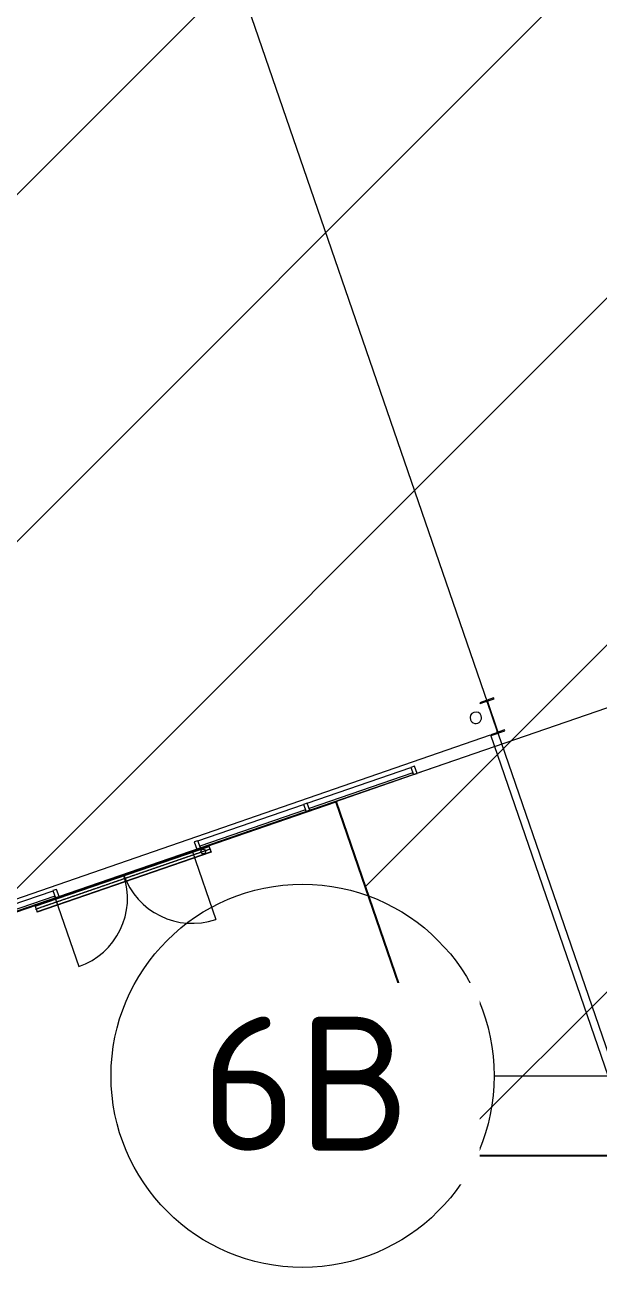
# Model space of a CAD drawing. Header units: millimetres. Extents: x 674 to 609626, y -20132 to 4061356.
# Drawn here: x 119498 to 126983, y 3967044 to 3983554 of the extents above; entities that cross this region are included whole.
import ezdxf

# ---------------------------------------------------------------- set-up
doc = ezdxf.new("R2010")
doc.units = ezdxf.units.MM
doc.linetypes.add('Hidden', pattern=[6, 4, -2])
doc.linetypes.add('Hidden_2_', pattern=[4, 3, -1])
for name, color, linetype, lineweight in [('A-000-M_MASS', 13, 'Continuous', 25), ('A-000-MH_MASS', 13, 'Hidden_2_', 25), ('A-010-M_LINE', 90, 'Continuous', 18), ('A-214-M_CURT_WALL', 52, 'Continuous', 13), ('A-215-M_CURT_PANEL', 51, 'Continuous', 13), ('A-230-M_FLOOR', 192, 'Continuous', 13), ('A-325-M_DOOR', 31, 'Continuous', 13), ('A-325-M_DOOR_PANEL', 31, 'Continuous', 13), ('M-520-M_DRAINAGE_FW', 2, 'Continuous', 13), ('S-280-M_STRUCT_FRAME', 12, 'Continuous', 13), ('Z-030-M_GRID', 191, 'Continuous', 13), ('Z-033_T_GRIDREF', 31, 'Continuous', 13), ('Z-060-M_DETAIL', 92, 'Continuous', 25)]:
    doc.layers.add(name, color=color, linetype=linetype, lineweight=lineweight)
doc.styles.add('ISOCPEUR_2', font='isocpeur.ttf', dxfattribs={"height": 1750})

# ---------------------------------------------------------------- blocks, each defined once
blk = doc.blocks.new('aba - Plumbing Fixtures - Strip Drain - Stormtech - Custom Ass - FLW003 _Doors_-3338945-S0_021 - GROUND LOADING PLAN')
at = {"layer": 'A-000-M_MASS', "lineweight": 5}
blk.add_circle((0, -95), 30, dxfattribs=at)
at = {"layer": 'A-000-MH_MASS', "linetype": 'Hidden', "lineweight": 5}
for p, q in [((0, 10), (0, -2400)), ((0, -2400), (0, -2410))]:
    blk.add_line(p, q, dxfattribs=at)
at = {"layer": 'M-520-M_DRAINAGE_FW', "lineweight": 5}
for p, q in [((-38, -2400), (-38, 0)), ((0, 0), (0, -2400)), ((38, 0), (41, 0)), ((38, 0), (38, -2400)), ((41, 0), (41, -2400)), ((41, -2400), (38, -2400))]:
    blk.add_line(p, q, dxfattribs=at)
blk = doc.blocks.new('Downpipe - L Spreader - Default-3252010-S0_021 - GROUND LOADING PLAN')
at = {"layer": 'M-520-M_DRAINAGE_FW', "lineweight": 5}
for start, end in [(0, 180), (180, 0)]:
    blk.add_arc((-40, 150), 75, start, end, dxfattribs=at)
blk = doc.blocks.new('System Panel - Glazed-3113319-S0_021 - GROUND LOADING PLAN')
at = {"layer": 'A-215-M_CURT_PANEL', "lineweight": 5}
for p, q in [((716, 50), (-716, 50)), ((-716, 50), (-716, 25)), ((-716, 25), (716, 25)), ((716, 25), (716, 50))]:
    blk.add_line(p, q, dxfattribs=at)
blk = doc.blocks.new('Rectangular Mullion - 50x100mm-3113315-S0_021 - GROUND LOADING PLAN')
at = {"layer": 'A-214-M_CURT_WALL', "lineweight": 5}
for p, q in [((-2346001, 3969618), (-2344569, 3969618)), ((-2346001, 3969518), (-2344569, 3969518))]:
    blk.add_line(p, q, dxfattribs=at)
blk = doc.blocks.new('Rectangular Mullion - 50x100mm-1425435-S0_021 - GROUND LOADING PLAN')
at = {"layer": 'A-214-M_CURT_WALL', "lineweight": 5}
for p, q in [((0, 50), (-50, 50)), ((-50, 50), (-50, -50)), ((0, -50), (0, 50)), ((-50, -50), (0, -50))]:
    blk.add_line(p, q, dxfattribs=at)
blk = doc.blocks.new('System Panel - Glazed-3113320-S0_021 - GROUND LOADING PLAN')
at = {"layer": 'A-215-M_CURT_PANEL', "lineweight": 5}
for p, q in [((730, 49.5), (-730, 49.5)), ((-730, 49.5), (-730, 24.5)), ((-730, 24.5), (730, 24.5)), ((730, 24.5), (730, 49.5))]:
    blk.add_line(p, q, dxfattribs=at)
blk = doc.blocks.new('System Panel - Glazed-3113297-S0_021 - GROUND LOADING PLAN')
at = {"layer": 'A-215-M_CURT_PANEL', "lineweight": 5}
for p, q in [((734, 50), (-734, 50)), ((-734, 50), (-734, 25)), ((-734, 25), (734, 25)), ((734, 25), (734, 50))]:
    blk.add_line(p, q, dxfattribs=at)
blk = doc.blocks.new('Rectangular Mullion - 50x100mm-3113316-S0_021 - GROUND LOADING PLAN')
at = {"layer": 'A-214-M_CURT_WALL', "lineweight": 5}
for p, q in [((-2347511, 3969618), (-2346051, 3969618)), ((-2347511, 3969518), (-2346051, 3969518))]:
    blk.add_line(p, q, dxfattribs=at)
blk = doc.blocks.new('Rectangular Mullion - 50x100mm-3113293-S0_021 - GROUND LOADING PLAN')
at = {"layer": 'A-214-M_CURT_WALL', "lineweight": 5}
for p, q in [((-2350979, 3969618), (-2349511, 3969618)), ((-2350979, 3969518), (-2349511, 3969518))]:
    blk.add_line(p, q, dxfattribs=at)
blk = doc.blocks.new('Rectangular Mullion - 50x100mm-1425432-S0_021 - GROUND LOADING PLAN')
at = {"layer": 'A-214-M_CURT_WALL', "lineweight": 5}
for p, q in [((-25, 50), (25, 50)), ((-25, -50), (-25, 50)), ((25, 50), (25, -50)), ((25, -50), (-25, -50))]:
    blk.add_line(p, q, dxfattribs=at)
blk = doc.blocks.new('X_Door-Panel-Hinge-Standard - Standard-3272678-S0_021 - GROUND LOADING PLAN')
at = {"layer": 'A-325-M_DOOR', "lineweight": 5}
blk.add_arc((-485, 20), 945, 360, 90, dxfattribs=at)
at = {"layer": 'A-325-M_DOOR_PANEL', "lineweight": 5}
blk.add_line((-485, 20), (-485, 965), dxfattribs=at)
blk = doc.blocks.new('Structural Framing 46 - Structural Framing 1-1621990-S0_021 - GROUND LOADING PLAN')
at = {"layer": 'S-280-M_STRUCT_FRAME', "lineweight": 5}
for p, q in [((-2397890, 3974777), (-2398069, 3974715)), ((-2397960, 3974739), (-2397885, 3974765)), ((-2397885, 3974765), (-2397890, 3974777)), ((-2398069, 3974715), (-2398065, 3974703)), ((-2398065, 3974703), (-2397990, 3974729)), ((-2397976, 3974722), (-2397843, 3974338)), ((-2397835, 3974341), (-2397967, 3974725)), ((-2397850, 3974324), (-2397926, 3974298)), ((-2397926, 3974298), (-2397921, 3974286)), ((-2397921, 3974286), (-2397742, 3974348)), ((-2397746, 3974360), (-2397821, 3974334)), ((-2397742, 3974348), (-2397746, 3974360))]:
    blk.add_line(p, q, dxfattribs=at)
for centre, start, end in [((-2397986, 3974718), 19.0004, 109.0004), ((-2397957, 3974728), 109.0004, 199.0004), ((-2397854, 3974334), 289.0004, 19.0004), ((-2397825, 3974345), 199.0004, 289.0004)]:
    blk.add_arc(centre, 11.4, start, end, dxfattribs=at)
blk = doc.blocks.new('X_Door-Panel-Hinge-Standard - Standard-3272745-S0_021 - GROUND LOADING PLAN')
at = {"layer": 'A-325-M_DOOR', "lineweight": 5}
blk.add_arc((-485, -20), 945, 270, 0, dxfattribs=at)
at = {"layer": 'A-325-M_DOOR_PANEL', "lineweight": 5}
blk.add_line((-485, -20), (-485, -965), dxfattribs=at)
blk = doc.blocks.new('25021-APA-ZZ-ZZ-M3-AR-000001_V3_rvt-1-S0_021 - GROUND LOADING PLAN')
at = {"layer": 'A-230-M_FLOOR', "lineweight": 5}
for p, q in [((-2445186, 3957958), (-2397930, 3974295)), ((-2397930, 3974295), (-2396309, 3969588)), ((-2398889, 3973794), (-2397877, 3974142)), ((-2401604, 3972844), (-2403874, 3972062)), ((-2403562, 3972185), (-2401765, 3972803)), ((-2401579, 3972769), (-2401604, 3972844)), ((-2403874, 3972062), (-2403848, 3971987))]:
    blk.add_line(p, q, dxfattribs=at)
at = {"layer": 'A-214-M_CURT_WALL', "color": 253, "lineweight": 5}
for name, p, rotation in [('Rectangular Mullion - 50x100mm-3113315-S0_021 - GROUND LOADING PLAN', (1110267, 983866), 19.00040712019802), ('Rectangular Mullion - 50x100mm-1425435-S0_021 - GROUND LOADING PLAN', (-2398905, 3973841), 19.00040712021496), ('Rectangular Mullion - 50x100mm-3113316-S0_021 - GROUND LOADING PLAN', (1110267, 983866), 19.00040712025291), ('Rectangular Mullion - 50x100mm-3113293-S0_021 - GROUND LOADING PLAN', (1110267, 983866), 19.00040712022059)]:
    blk.add_blockref(name, p, dxfattribs=dict(at, rotation=rotation))
at = {"layer": 'A-214-M_CURT_WALL', "color": 253, "lineweight": 5, "extrusion": (0, 0, -1), "rotation": 340.999592879785}
for p in [(2400330, 3973350), (2401758, 3972859), (2403602, 3972224)]:
    blk.add_blockref('Rectangular Mullion - 50x100mm-1425432-S0_021 - GROUND LOADING PLAN', p, dxfattribs=at)
at = {"layer": 'A-215-M_CURT_PANEL', "color": 253, "lineweight": 5, "rotation": 199.000407120215}
for name, p in [('System Panel - Glazed-3113319-S0_021 - GROUND LOADING PLAN', (-2399629, 3973592)), ('System Panel - Glazed-3113320-S0_021 - GROUND LOADING PLAN', (-2401044, 3973104)), ('System Panel - Glazed-3113297-S0_021 - GROUND LOADING PLAN', (-2404319, 3971977))]:
    blk.add_blockref(name, p, dxfattribs=at)
at = {"layer": 'A-325-M_DOOR', "color": 253, "lineweight": 5}
for name, p, rotation in [('X_Door-Panel-Hinge-Standard - Standard-3272678-S0_021 - GROUND LOADING PLAN', (-2402291, 3972643), 199.000407120215), ('X_Door-Panel-Hinge-Standard - Standard-3272745-S0_021 - GROUND LOADING PLAN', (-2403162, 3972343), 19.00040712021496)]:
    blk.add_blockref(name, p, dxfattribs=dict(at, rotation=rotation))
at = {"layer": 'M-520-M_DRAINAGE_FW', "color": 253, "lineweight": 5}
for name, p, rotation in [('Downpipe - L Spreader - Default-3252010-S0_021 - GROUND LOADING PLAN', (-2398209, 3974647), 199.0004071186972), ('aba - Plumbing Fixtures - Strip Drain - Stormtech - Custom Ass - FLW003 _Doors_-3338945-S0_021 - GROUND LOADING PLAN', (-2401591, 3972804), 288.9999999999831)]:
    blk.add_blockref(name, p, dxfattribs=dict(at, rotation=rotation))
at = {"layer": 'S-280-M_STRUCT_FRAME', "color": 253, "lineweight": 5}
blk.add_blockref('Structural Framing 46 - Structural Framing 1-1621990-S0_021 - GROUND LOADING PLAN', (0, 0), dxfattribs=at)
blk = doc.blocks.new('Grid - NRP_Grid-Head-320187-S0_021 - GROUND LOADING PLAN')
at = {"layer": 'Z-033_T_GRIDREF'}
blk.add_circle((0, 0), 5, dxfattribs=at)

msp = doc.modelspace()

# ---------------------------------------------------------------- hatches: boundary and pattern name
at = {"layer": 'Z-060-M_DETAIL', "lineweight": 18}
h = msp.add_hatch(dxfattribs=at)
h.set_pattern_fill('FP_43', color=240, style=0, pattern_type=2)
h.set_pattern_definition([(45, (2523501.4, 0), (-2262.7417, 2262.7417), [])])
h.paths.add_polyline_path([(76024, 3957063), (123550, 3973428), (125141, 3968809), (218853, 3968809), (215362, 3990817), (202456, 3993537), (201710, 3998248), (201451, 3998207), (195477, 4036005), (168099, 4029182), (167515, 4030872), (63001, 3994884), (75754, 3957846)])

# ---------------------------------------------------------------- linework, layer by layer
at = {"layer": 'A-010-M_LINE', "lineweight": 25}
for p, q in [((76024, 3957063), (123550, 3973428)), ((123550, 3973428), (125141, 3968809)), ((125141, 3968809), (218853, 3968809))]:
    msp.add_line(p, q, dxfattribs=at)
at = {"layer": 'Z-030-M_GRID'}
msp.add_line((125617, 3969847), (222891, 3969847), dxfattribs=at)

# ---------------------------------------------------------------- block references
at = {"lineweight": 5}
msp.add_blockref('25021-APA-ZZ-ZZ-M3-AR-000001_V3_rvt-1-S0_021 - GROUND LOADING PLAN', (2523501, 0), dxfattribs=at)
at = {"layer": 'Z-033_T_GRIDREF', "xscale": 499.9999999999995, "yscale": 499.9999999999995, "zscale": 499.9999999999995, "rotation": 269.9999999999999}
msp.add_blockref('Grid - NRP_Grid-Head-320187-S0_021 - GROUND LOADING PLAN', (123117, 3969847), dxfattribs=at)

# ---------------------------------------------------------------- next in the draw order: texts
at = {"layer": 'Z-033_T_GRIDREF', "insert": (121784, 3970621), "char_height": 1750, "width": 3206.75, "attachment_point": 1, "style": 'ISOCPEUR_2', "bg_fill": 3, "box_fill_scale": 1.25, "bg_fill_color": 256, "bg_fill_true_color": 13158600, "bg_fill_transparency": 0}
msp.add_mtext('6B', dxfattribs=at)

# ---------------------------------------------------------------- next in the draw order: linework, layer by layer
at = {"layer": 'Z-030-M_GRID'}
for p, q in [((136317, 3943395), (110242, 4019121)), ((184034, 3994255), (56317, 3950277))]:
    msp.add_line(p, q, dxfattribs=at)

doc.saveas('drawing.dxf')
